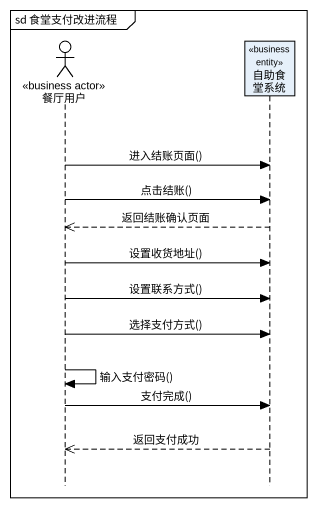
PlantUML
@startuml
mainframe sd 食堂支付改进流程
hide footbox
actor 餐厅用户 <<business actor>>
participant 自助食堂系统 <<business entity>>

餐厅用户 -> 自助食堂系统 : 进入结账页面()
餐厅用户 -> 自助食堂系统 : 点击结账()
自助食堂系统 -->> 餐厅用户 : 返回结账确认页面
餐厅用户 -> 自助食堂系统 : 设置收货地址()
餐厅用户 -> 自助食堂系统 : 设置联系方式()
餐厅用户 -> 自助食堂系统 : 选择支付方式()
餐厅用户 -> 餐厅用户 : 输入支付密码()
餐厅用户 -> 自助食堂系统 : 支付完成()
自助食堂系统 -->> 餐厅用户 : 返回支付成功
@enduml
